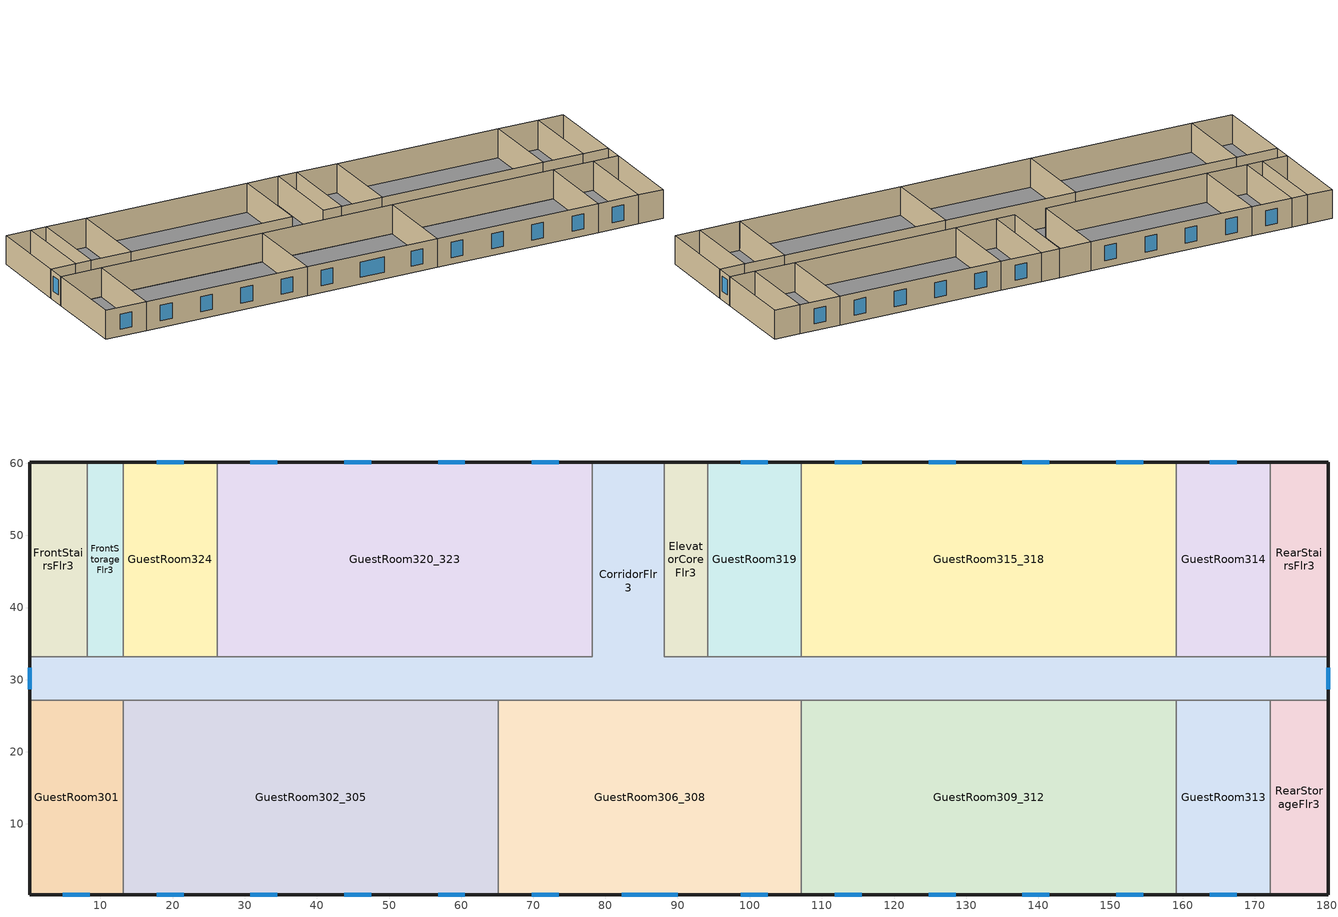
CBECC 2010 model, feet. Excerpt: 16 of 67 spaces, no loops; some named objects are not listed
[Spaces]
CorridorFlr3
 floor to CorridorFlr2 (Base_CZ3-All-FloorSteelJoistInterior): 88.16,60.16 88.16,33.16 180.16,33.16 180.16,27.16 0.16,27.16 0.16,33.16 78.16,33.16 78.16,60.16 z20
 wall outside (Base_CZ3-Nonres-WallSteelFramedU0.084): 0.16,33.16 0.16,27.16 / 180.16,27.16 180.16,33.16 / 88.16,60.16 78.16,60.16 z20:29
 wall to RearStairsFlr3 (Base_CZ3-All-WallSteelFramedInterior): 180.16,33.16 172.16,33.16 z20:29
 wall to GuestRoom320_323 (Base_CZ3-All-WallSteelFramedInterior): 78.16,60.16 78.16,33.16 26.16,33.16 z20:29
 wall to GuestRoom324 (Base_CZ3-All-WallSteelFramedInterior): 26.16,33.16 13.16,33.16 z20:29
 wall to FrontStorageFlr3 (Base_CZ3-All-WallSteelFramedInterior): 13.16,33.16 8.16,33.16 z20:29
 wall to FrontStairsFlr3 (Base_CZ3-All-WallSteelFramedInterior): 8.16,33.16 0.16,33.16 z20:29
 wall to GuestRoom301 (Base_CZ3-All-WallSteelFramedInterior): 0.16,27.16 13.16,27.16 z20:29
 wall to GuestRoom302_305 (Base_CZ3-All-WallSteelFramedInterior): 13.16,27.16 65.16,27.16 z20:29
 wall to GuestRoom306_308 (Base_CZ3-All-WallSteelFramedInterior): 65.16,27.16 107.16,27.16 z20:29
 wall to GuestRoom309_312 (Base_CZ3-All-WallSteelFramedInterior): 107.16,27.16 159.16,27.16 z20:29
 wall to GuestRoom313 (Base_CZ3-All-WallSteelFramedInterior): 159.16,27.16 172.16,27.16 z20:29
 wall to RearStorageFlr3 (Base_CZ3-All-WallSteelFramedInterior): 172.16,27.16 180.16,27.16 z20:29
 wall to GuestRoom314 (Base_CZ3-All-WallSteelFramedInterior): 172.16,33.16 159.16,33.16 z20:29
 wall to GuestRoom315_318 (Base_CZ3-All-WallSteelFramedInterior): 159.16,33.16 107.16,33.16 z20:29
 wall to GuestRoom319 (Base_CZ3-All-WallSteelFramedInterior): 107.16,33.16 94.16,33.16 z20:29
 wall to ElevatorCoreFlr3 (Base_CZ3-All-WallSteelFramedInterior): 94.16,33.16 88.16,33.16 88.16,60.16 z20:29
 window (Base_CZ3-Nonres-FenestrationU0.65): 0.16,31.68 0.16,28.65 / 180.16,28.65 180.16,31.68 z22.76:27.41
RearStairsFlr3
 floor to RearStairsFlr2 (Base_CZ3-All-FloorSteelJoistInterior): 180.16,60.16 180.16,33.16 172.16,33.16 172.16,60.16 z20
 wall outside (Base_CZ3-Nonres-WallSteelFramedU0.084): 180.16,33.16 180.16,60.16 172.16,60.16 z20:29
 wall to GuestRoom314 (Base_CZ3-All-WallSteelFramedInterior): 172.16,60.16 172.16,33.16 z20:29
GuestRoom320_323
 floor to GuestRoom220_223 (Base_CZ3-All-FloorSteelJoistInterior): 78.16,60.16 78.16,33.16 26.16,33.16 26.16,60.16 z20
 wall outside (Base_CZ3-Res-WallSteelFramedU0.064): 78.16,60.16 26.16,60.16 z20:29
 wall to GuestRoom324 (Base_CZ3-All-WallSteelFramedInterior): 26.16,60.16 26.16,33.16 z20:29
 window (Base_CZ3-Res-FenestrationU0.65): 73.53,60.16 69.79,60.16 / 60.53,60.16 56.79,60.16 / 47.53,60.16 43.79,60.16 / 34.53,60.16 30.79,60.16 z22.13:26.87
GuestRoom324
 floor to GuestRoom224 (Base_CZ3-All-FloorSteelJoistInterior): 26.16,60.16 26.16,33.16 13.16,33.16 13.16,60.16 z20
 wall outside (Base_CZ3-Res-WallSteelFramedU0.064): 26.16,60.16 13.16,60.16 z20:29
 wall to FrontStorageFlr3 (Base_CZ3-All-WallSteelFramedInterior): 13.16,60.16 13.16,33.16 z20:29
 window (Base_CZ3-Res-FenestrationU0.65): 21.53,60.16 17.79,60.16 z22.13:26.87
FrontStorageFlr3
 floor to FrontStorageFlr2 (Base_CZ3-All-FloorSteelJoistInterior): 13.16,60.16 13.16,33.16 8.16,33.16 8.16,60.16 z20
 wall outside (Base_CZ3-Nonres-WallSteelFramedU0.084): 13.16,60.16 8.16,60.16 z20:29
 wall to FrontStairsFlr3 (Base_CZ3-All-WallSteelFramedInterior): 8.16,60.16 8.16,33.16 z20:29
FrontStairsFlr3
 floor to FrontStairsFlr2 (Base_CZ3-All-FloorSteelJoistInterior): 8.16,60.16 8.16,33.16 0.16,33.16 0.16,60.16 z20
 wall outside (Base_CZ3-Nonres-WallSteelFramedU0.084): 8.16,60.16 0.16,60.16 0.16,33.16 z20:29
GuestRoom301
 floor to GuestRoom201 (Base_CZ3-All-FloorSteelJoistInterior): 13.16,27.16 13.16,0.16 0.16,0.16 0.16,27.16 z20
 wall outside (Base_CZ3-Res-WallSteelFramedU0.064): 0.16,27.16 0.16,0.16 13.16,0.16 z20:29
 wall to GuestRoom302_305 (Base_CZ3-All-WallSteelFramedInterior): 13.16,0.16 13.16,27.16 z20:29
 window (Base_CZ3-Res-FenestrationU0.65): 4.79,0.16 8.53,0.16 z22.13:26.87
GuestRoom302_305
 floor to GuestRoom202_205 (Base_CZ3-All-FloorSteelJoistInterior): 65.16,27.16 65.16,0.16 13.16,0.16 13.16,27.16 z20
 wall outside (Base_CZ3-Res-WallSteelFramedU0.064): 13.16,0.16 65.16,0.16 z20:29
 wall to GuestRoom306_308 (Base_CZ3-All-WallSteelFramedInterior): 65.16,0.16 65.16,27.16 z20:29
 window (Base_CZ3-Res-FenestrationU0.65): 17.79,0.16 21.53,0.16 / 30.79,0.16 34.53,0.16 / 43.79,0.16 47.53,0.16 / 56.79,0.16 60.53,0.16 z22.13:26.87
GuestRoom306_308
 floor to GuestRoom206_208 (Base_CZ3-All-FloorSteelJoistInterior): 107.16,27.16 107.16,0.16 65.16,0.16 65.16,27.16 z20
 wall outside (Base_CZ3-Res-WallSteelFramedU0.064): 65.16,0.16 107.16,0.16 z20:29
 wall to GuestRoom309_312 (Base_CZ3-All-WallSteelFramedInterior): 107.16,0.16 107.16,27.16 z20:29
 window (Base_CZ3-Res-FenestrationU0.65): 69.79,0.16 73.53,0.16 / 82.29,0.16 90.03,0.16 / 98.79,0.16 102.53,0.16 z22.13:26.87
GuestRoom309_312
 floor to GuestRoom209_212 (Base_CZ3-All-FloorSteelJoistInterior): 159.16,27.16 159.16,0.16 107.16,0.16 107.16,27.16 z20
 wall outside (Base_CZ3-Res-WallSteelFramedU0.064): 107.16,0.16 159.16,0.16 z20:29
 wall to GuestRoom313 (Base_CZ3-All-WallSteelFramedInterior): 159.16,0.16 159.16,27.16 z20:29
 window (Base_CZ3-Res-FenestrationU0.65): 111.79,0.16 115.53,0.16 / 124.79,0.16 128.53,0.16 / 137.79,0.16 141.53,0.16 / 150.79,0.16 154.53,0.16 z22.13:26.87
GuestRoom313
 floor to GuestRoom213 (Base_CZ3-All-FloorSteelJoistInterior): 172.16,27.16 172.16,0.16 159.16,0.16 159.16,27.16 z20
 wall outside (Base_CZ3-Res-WallSteelFramedU0.064): 159.16,0.16 172.16,0.16 z20:29
 wall to RearStorageFlr3 (Base_CZ3-All-WallSteelFramedInterior): 172.16,0.16 172.16,27.16 z20:29
 window (Base_CZ3-Res-FenestrationU0.65): 163.79,0.16 167.53,0.16 z22.13:26.87
RearStorageFlr3
 floor to RearStorageFlr2 (Base_CZ3-All-FloorSteelJoistInterior): 180.16,27.16 180.16,0.16 172.16,0.16 172.16,27.16 z20
 wall outside (Base_CZ3-Nonres-WallSteelFramedU0.084): 172.16,0.16 180.16,0.16 180.16,27.16 z20:29
GuestRoom314
 floor to GuestRoom214 (Base_CZ3-All-FloorSteelJoistInterior): 172.16,60.16 172.16,33.16 159.16,33.16 159.16,60.16 z20
 wall outside (Base_CZ3-Res-WallSteelFramedU0.064): 172.16,60.16 159.16,60.16 z20:29
 wall to GuestRoom315_318 (Base_CZ3-All-WallSteelFramedInterior): 159.16,60.16 159.16,33.16 z20:29
 window (Base_CZ3-Res-FenestrationU0.65): 167.53,60.16 163.79,60.16 z22.13:26.87
GuestRoom315_318
 floor to GuestRoom215_218 (Base_CZ3-All-FloorSteelJoistInterior): 159.16,60.16 159.16,33.16 107.16,33.16 107.16,60.16 z20
 wall outside (Base_CZ3-Res-WallSteelFramedU0.064): 159.16,60.16 107.16,60.16 z20:29
 wall to GuestRoom319 (Base_CZ3-All-WallSteelFramedInterior): 107.16,60.16 107.16,33.16 z20:29
 window (Base_CZ3-Res-FenestrationU0.65): 154.53,60.16 150.79,60.16 / 141.53,60.16 137.79,60.16 / 128.53,60.16 124.79,60.16 / 115.53,60.16 111.79,60.16 z22.13:26.87
GuestRoom319
 floor to GuestRoom219 (Base_CZ3-All-FloorSteelJoistInterior): 107.16,60.16 107.16,33.16 94.16,33.16 94.16,60.16 z20
 wall outside (Base_CZ3-Res-WallSteelFramedU0.064): 107.16,60.16 94.16,60.16 z20:29
 wall to ElevatorCoreFlr3 (Base_CZ3-All-WallSteelFramedInterior): 94.16,60.16 94.16,33.16 z20:29
 window (Base_CZ3-Res-FenestrationU0.65): 102.53,60.16 98.79,60.16 z22.13:26.87
ElevatorCoreFlr3
 floor to ElevatorCoreFlr2 (Base_CZ3-All-FloorSteelJoistInterior): 94.16,60.16 94.16,33.16 88.16,33.16 88.16,60.16 z20
 wall outside (Base_CZ3-Res-WallSteelFramedU0.064): 94.16,60.16 88.16,60.16 z20:29
[Proj]
070132-HotSml-S901GFossil: ZipCode=95814; EnergyCostOtherFuel=NaturalGas; CompType=NewComplete
[Bldg]
Hotel Small: TotStoryCnt=4; AboveGrdStoryCnt=4; HighRiseResLivingUnitCnt=77; NonResStoryCntFossilHt=0; NonResStoryCntElecHt=0
[ConsAssm]
Name | CompatibleSurfType | MatRef[1] | MatRef[2] | MatRef[3] | MatRef[4]
Base_CZ3-Nonres-WallSteelFramedU0.084 | ExteriorWall | Stucco - 3/8 in. | Gypsum Board - 5/8 in. | Compliance Insulation R9.80 | Gypsum Board - 5/8 in.
Base_CZ3-Res-WallSteelFramedU0.064 | ExteriorWall | Stucco - 3/8 in. | Gypsum Board - 5/8 in. | Compliance Insulation R13.50 | Gypsum Board - 5/8 in.
Base_CZ3-All-WallSteelFramedInterior | InteriorWall | Gypsum Board - 5/8 in. | Air 90.1 - Wall - 16 in. OC - 3 1/2 in. | Gypsum Board - 5/8 in.
Base_CZ3-All-FloorSteelJoistInterior | InteriorFloor | Metal Deck - 1/16 in. | Concrete 90.1 - 140 lb/ft3 - 4 in. | Carpet 90.1 - 1/2 in.
[Mat]
Name | CodeCat | CodeItem
Stucco - 3/8 in. | Plastering Materials | Stucco - 3/8 in.
Gypsum Board - 5/8 in. | Bldg Board and Siding | Gypsum Board - 5/8 in.
Compliance Insulation R9.80 | Insulation Board | Compliance Insulation R9.80
Compliance Insulation R13.50 | Insulation Board | Compliance Insulation R13.50
Air 90.1 - Wall - 16 in. OC - 3 1/2 in. | Air | Air 90.1 - Wall - 16 in. OC - 3 1/2 in.
Metal Deck - 1/16 in. | Bldg Board and Siding | Metal Deck - 1/16 in.
Concrete 90.1 - 140 lb/ft3 - 4 in. | Concrete | Concrete 90.1 - 140 lb/ft3 - 4 in.
Carpet 90.1 - 1/2 in. | Finish Materials | Carpet 90.1 - 1/2 in.
[FenCons] FenProdType=AllOther; FenFrm=Metal; SHGC=0.25; UFactor=0.65; VT=0.42
Base_CZ3-Nonres-FenestrationU0.65; Base_CZ3-Res-FenestrationU0.65
[Story]
Building Story 3
[Spc] Story=Building Story 3
Name | ThrmlZnRef | Vol | SpcFuncDefaultsRef | CondgType | SpcFunc
CorridorFlr3 | CorridorFlr3 Thermal Zone | 12150.1 | Corridors
ElevatorCoreFlr3 | CorridorFlr3 Thermal Zone | 1458 |  | IndirectlyConditioned | Unoccupied-Exclude from Gross Floor Area
FrontStairsFlr3 | FrontStairsFlr3 Thermal Zone | 1944 | Stairways
FrontStorageFlr3 | FrontStorageFlr3 Thermal Zone | 1215 | Storage_LPD0.756
GuestRoom301 | GuestRoom301 Thermal Zone | 3159.23 | Hotel Guest Room
GuestRoom302_305 | GuestRoom302_305 Thermal Zone | 12636.9 | Hotel Guest Room
GuestRoom306_308 | GuestRoom306_308 Thermal Zone | 10206.7 | Hotel Guest Room
GuestRoom309_312 | GuestRoom309_312 Thermal Zone | 12636.9 | Hotel Guest Room
GuestRoom313 | GuestRoom313 Thermal Zone | 3159.23 | Hotel Guest Room
GuestRoom314 | GuestRoom314 Thermal Zone | 3159 | Hotel Guest Room
GuestRoom315_318 | GuestRoom315_318 Thermal Zone | 12636 | Hotel Guest Room
GuestRoom319 | GuestRoom319 Thermal Zone | 3159 | Hotel Guest Room
GuestRoom320_323 | GuestRoom320_323 Thermal Zone | 12636 | Hotel Guest Room
GuestRoom324 | GuestRoom324 Thermal Zone | 3159 | Hotel Guest Room
RearStairsFlr3 | RearStairsFlr3 Thermal Zone | 1944.48 | Stairways
RearStorageFlr3 | RearStorageFlr3 Thermal Zone | 1944.62 | Storage
[ThrmlZn] Type=Conditioned
Name | PriAirCondgSysRef | ClgTstatSchRef | HtgTstatSchRef | VentCtrlMthd | HVACZnCnt
CorridorFlr3 Thermal Zone | Corridor Flr3 | ResidentialCommon ClgSetPt | ResidentialCommon HtgSetPt
FrontStairsFlr3 Thermal Zone | FrontStairs Flr3 | ResidentialCommon ClgSetPt | ResidentialCommon HtgSetPt
FrontStorageFlr3 Thermal Zone | FrontStorage Flr3 | ResidentialCommon ClgSetPt | ResidentialCommon HtgSetPt
RearStairsFlr3 Thermal Zone | RearStairs Flr3 | ResidentialCommon ClgSetPt | ResidentialCommon HtgSetPt
RearStorageFlr3 Thermal Zone | RearStorage Flr3 | ResidentialCommon ClgSetPt | ResidentialCommon HtgSetPt
GuestRoom301 Thermal Zone | GuestRoom301_PTAC | ResidentialLiving ClgSetPt | ResidentialLiving HtgSetPt | Fixed
GuestRoom302_305 Thermal Zone | GuestRoom302_305_PTAC | ResidentialLiving ClgSetPt | ResidentialLiving HtgSetPt | Fixed | 4
GuestRoom306_308 Thermal Zone | GuestRoom306_308_PTAC | ResidentialLiving ClgSetPt | ResidentialLiving HtgSetPt | Fixed | 3
GuestRoom309_312 Thermal Zone | GuestRoom309_312_PTAC | ResidentialLiving ClgSetPt | ResidentialLiving HtgSetPt | Fixed | 4
GuestRoom313 Thermal Zone | GuestRoom313_PTAC | ResidentialLiving ClgSetPt | ResidentialLiving HtgSetPt | Fixed
GuestRoom314 Thermal Zone | GuestRoom314_PTAC | ResidentialLiving ClgSetPt | ResidentialLiving HtgSetPt | Fixed
GuestRoom315_318 Thermal Zone | GuestRoom315_318_PTAC | ResidentialLiving ClgSetPt | ResidentialLiving HtgSetPt | Fixed | 4
GuestRoom319 Thermal Zone | GuestRoom319_PTAC | ResidentialLiving ClgSetPt | ResidentialLiving HtgSetPt | Fixed
GuestRoom320_323 Thermal Zone | GuestRoom320_323_PTAC | ResidentialLiving ClgSetPt | ResidentialLiving HtgSetPt | Fixed | 4
GuestRoom324 Thermal Zone | GuestRoom324_PTAC | ResidentialLiving ClgSetPt | ResidentialLiving HtgSetPt | Fixed
[SpcFuncDefaults]
Name | SpcFunc | IntLPDReg
Hotel Guest Room | Hotel/Highway Lodging - Hotel Guest Rooms
Stairways | Stairway
Corridors | Corridor/Transition
Storage | Storage
Storage_LPD0.756 | Storage | 0.756
[Sch] Type=Temperature; EndMonth[1]=12; EndDay[1]=31
Name | SchWeekRef[1]
ResidentialCommon ClgSetPt | ResidentialCommonClgSetPtWk
ResidentialCommon HtgSetPt | ResidentialCommonHtgSetPtWk
ResidentialLiving ClgSetPt | ResidentialLivingClgSetPtWk
ResidentialLiving HtgSetPt | ResidentialLivingHtgSetPtWk
[SchWeek] Type=Temperature
Name | SchDaySunRef | SchDayMonRef | SchDayTueRef | SchDayWedRef | SchDayThuRef | SchDayFriRef | SchDaySatRef | SchDayHolRef | SchDayClgDDRef | SchDayHtgDDRef
ResidentialCommonClgSetPtWk | ResidentialCommonClgSetPtSun | ResidentialCommonClgSetPtWD | ResidentialCommonClgSetPtWD | ResidentialCommonClgSetPtWD | ResidentialCommonClgSetPtWD | ResidentialCommonClgSetPtWD | ResidentialCommonClgSetPtSat | ResidentialCommonClgSetPtSun | ResidentialCommonClgSetPtWD | ResidentialCommonClgSetPtWD
ResidentialCommonHtgSetPtWk | ResidentialCommonHtgSetPtSun | ResidentialCommonHtgSetPtWD | ResidentialCommonHtgSetPtWD | ResidentialCommonHtgSetPtWD | ResidentialCommonHtgSetPtWD | ResidentialCommonHtgSetPtWD | ResidentialCommonHtgSetPtSat | ResidentialCommonHtgSetPtSun | ResidentialCommonHtgSetPtWD | ResidentialCommonHtgSetPtWD
ResidentialLivingClgSetPtWk | ResidentialLivingClgSetPtSun | ResidentialLivingClgSetPtWD | ResidentialLivingClgSetPtWD | ResidentialLivingClgSetPtWD | ResidentialLivingClgSetPtWD | ResidentialLivingClgSetPtWD | ResidentialLivingClgSetPtSat | ResidentialLivingClgSetPtSun | ResidentialLivingClgSetPtWD | ResidentialLivingClgSetPtWD
ResidentialLivingHtgSetPtWk | ResidentialLivingHtgSetPtSun | ResidentialLivingHtgSetPtWD | ResidentialLivingHtgSetPtWD | ResidentialLivingHtgSetPtWD | ResidentialLivingHtgSetPtWD | ResidentialLivingHtgSetPtWD | ResidentialLivingHtgSetPtSat | ResidentialLivingHtgSetPtSun | ResidentialLivingHtgSetPtWD | ResidentialLivingHtgSetPtWD
[SchDay] Type=Temperature
Name | Hr
ResidentialCommonClgSetPtSun; ResidentialCommonClgSetPtWD; ResidentialCommonClgSetPtSat; ResidentialLivingClgSetPtSun; ResidentialLivingClgSetPtWD; ResidentialLivingClgSetPtSat | ( 78, 78, 78, 78, 78, 78, 78, 78, 78, 78, 78, 78, 78, 78, 78, 78, 78, 78, 78, 78, 78, 78, 78, 78 )
ResidentialCommonHtgSetPtSun; ResidentialCommonHtgSetPtWD; ResidentialCommonHtgSetPtSat | ( 68, 68, 68, 68, 68, 68, 68, 68, 68, 68, 68, 68, 68, 68, 68, 68, 68, 68, 68, 68, 68, 68, 68, 68 )
ResidentialLivingHtgSetPtSun; ResidentialLivingHtgSetPtWD; ResidentialLivingHtgSetPtSat | ( 60, 60, 60, 60, 60, 60, 68, 68, 68, 68, 68, 68, 68, 68, 68, 68, 68, 68, 68, 68, 68, 68, 60, 60 )
